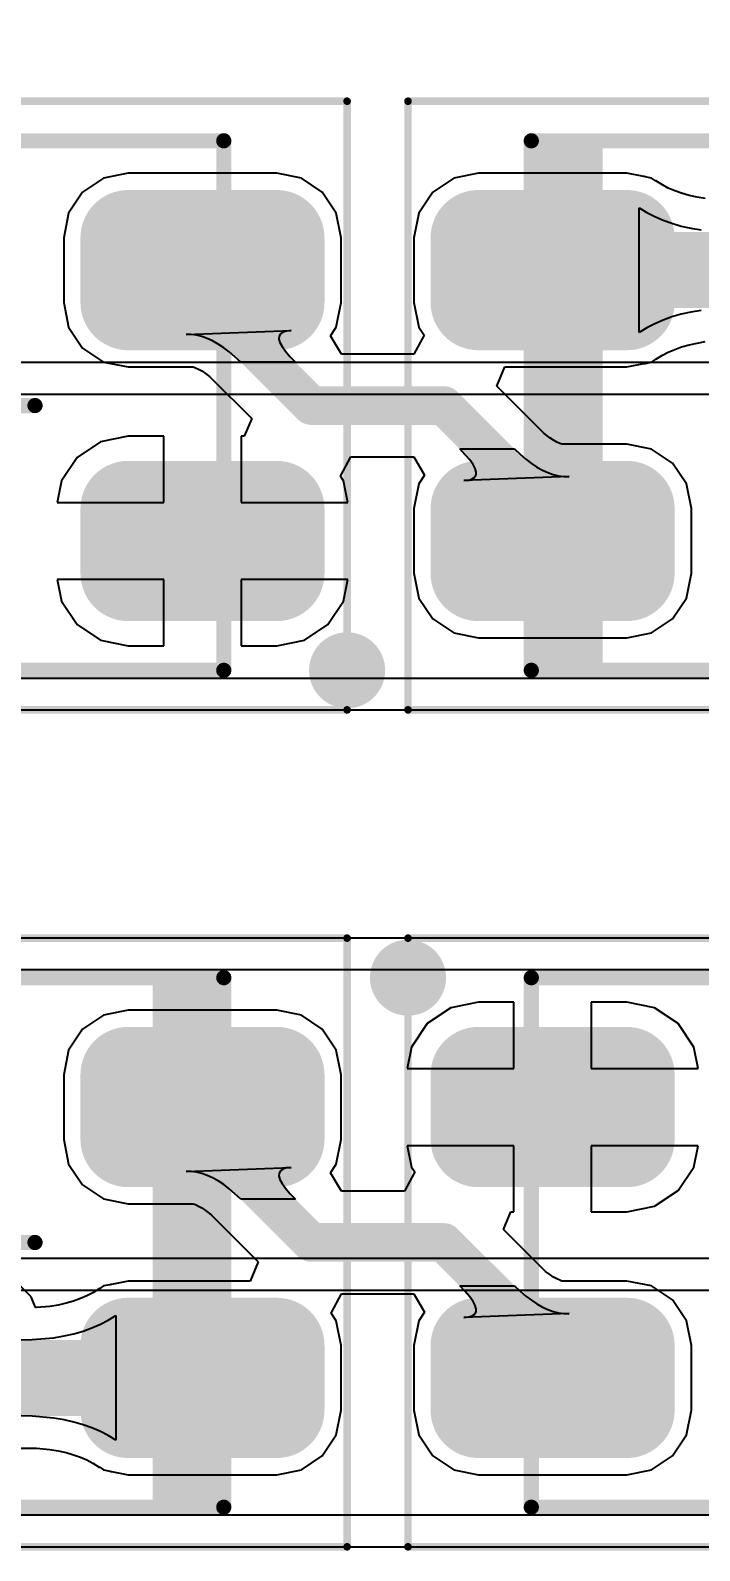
# Model space of a CAD drawing. Header units: millimetres. Extents: x 0 to 168, y 0 to 109.
# Drawn here: x 126.12 to 130.51, y 60.64 to 70.64 of the extents above; entities that cross this region are included whole.
import ezdxf

# ---------------------------------------------------------------- set-up
doc = ezdxf.new("R2010")
doc.units = ezdxf.units.MM
for name, color, linetype in [('BottomLayer', 5, 'Continuous'), ('BottomOverlay', 54, 'Continuous'), ('Mechanical13', 56, 'Continuous'), ('Mechanical15', 56, 'Continuous'), ('MultiLayer', 9, 'Continuous'), ('TopLayer', 1, 'Continuous'), ('TopOverlay', 2, 'Continuous'), ('TopPaste', 8, 'Continuous'), ('TopSolder', 216, 'Continuous')]:
    doc.layers.add(name, color=color, linetype=linetype)
doc.styles.add('Comic Sans MS', font='comic.ttf', dxfattribs={"height": 0.2})

# ---------------------------------------------------------------- blocks, each defined once
blk = doc.blocks.new('WS2812B_M____104')
at = {"layer": 'Mechanical13'}
blk.add_hatch(color=56, dxfattribs=at).paths.add_polyline_path([(-1.74, -1.74), (-1.2719, -1.74), (-1.2719, 1.74), (-1.74, 1.74)])
at = {"layer": 'TopLayer'}
h = blk.add_hatch(color=1, dxfattribs=at)
edge = h.paths.add_edge_path()
edge.add_arc((-2.0875, 0.6776), 0.2125, 180, 270)
edge.add_line((-2.0875, 0.4651), (-1.1125, 0.4651))
edge.add_arc((-1.1125, 0.6776), 0.2125, 270, 360)
edge.add_line((-0.9, 0.6776), (-0.9, 1.1026))
edge.add_arc((-1.1125, 1.1026), 0.2125, 0, 90)
edge.add_line((-1.1125, 1.3151), (-2.0875, 1.3151))
edge.add_arc((-2.0875, 1.1026), 0.2125, 90, 180)
edge.add_line((-2.3, 1.1026), (-2.3, 0.6776))
h = blk.add_hatch(color=1, dxfattribs=at)
edge = h.paths.add_edge_path()
edge.add_arc((-2.0875, -1.1025), 0.2125, 180, 270)
edge.add_line((-2.0875, -1.315), (-1.1125, -1.315))
edge.add_arc((-1.1125, -1.1025), 0.2125, 270, 360)
edge.add_line((-0.9, -1.1025), (-0.9, -0.6775))
edge.add_arc((-1.1125, -0.6775), 0.2125, 0, 90)
edge.add_line((-1.1125, -0.465), (-2.0875, -0.465))
edge.add_arc((-2.0875, -0.6775), 0.2125, 90, 180)
edge.add_line((-2.3, -0.6775), (-2.3, -1.1025))
at = {"layer": 'TopPaste'}
h = blk.add_hatch(color=8, dxfattribs=at)
edge = h.paths.add_edge_path()
edge.add_arc((-2.0875, 0.6776), 0.2125, 180, 270)
edge.add_line((-2.0875, 0.4651), (-1.1125, 0.4651))
edge.add_arc((-1.1125, 0.6776), 0.2125, 270, 360)
edge.add_line((-0.9, 0.6776), (-0.9, 1.1026))
edge.add_arc((-1.1125, 1.1026), 0.2125, 0, 90)
edge.add_line((-1.1125, 1.3151), (-2.0875, 1.3151))
edge.add_arc((-2.0875, 1.1026), 0.2125, 90, 180)
edge.add_line((-2.3, 1.1026), (-2.3, 0.6776))
h = blk.add_hatch(color=8, dxfattribs=at)
edge = h.paths.add_edge_path()
edge.add_arc((-2.0875, -1.1025), 0.2125, 180, 270)
edge.add_line((-2.0875, -1.315), (-1.1125, -1.315))
edge.add_arc((-1.1125, -1.1025), 0.2125, 270, 360)
edge.add_line((-0.9, -1.1025), (-0.9, -0.6775))
edge.add_arc((-1.1125, -0.6775), 0.2125, 0, 90)
edge.add_line((-1.1125, -0.465), (-2.0875, -0.465))
edge.add_arc((-2.0875, -0.6775), 0.2125, 90, 180)
edge.add_line((-2.3, -0.6775), (-2.3, -1.1025))
at = {"layer": 'TopSolder'}
h = blk.add_hatch(color=216, dxfattribs=at)
edge = h.paths.add_edge_path()
edge.add_arc((-2.0875, 0.6776), 0.3141, 180, 270)
edge.add_line((-2.0875, 0.3635), (-1.1125, 0.3635))
edge.add_arc((-1.1125, 0.6776), 0.3141, 270, 360)
edge.add_line((-0.7984, 0.6776), (-0.7984, 1.1026))
edge.add_arc((-1.1125, 1.1026), 0.3141, 0, 90)
edge.add_line((-1.1125, 1.4167), (-2.0875, 1.4167))
edge.add_arc((-2.0875, 1.1026), 0.3141, 90, 180)
edge.add_line((-2.4016, 1.1026), (-2.4016, 0.6776))
h = blk.add_hatch(color=216, dxfattribs=at)
edge = h.paths.add_edge_path()
edge.add_arc((-2.0875, -1.1025), 0.3141, 180, 270)
edge.add_line((-2.0875, -1.4166), (-1.1125, -1.4166))
edge.add_arc((-1.1125, -1.1025), 0.3141, 270, 360)
edge.add_line((-0.7984, -1.1025), (-0.7984, -0.6775))
edge.add_arc((-1.1125, -0.6775), 0.3141, 0, 90)
edge.add_line((-1.1125, -0.3634), (-2.0875, -0.3634))
edge.add_arc((-2.0875, -0.6775), 0.3141, 90, 180)
edge.add_line((-2.4016, -0.6775), (-2.4016, -1.1025))
at = {"layer": 'Mechanical13', "const_width": 0.1}
for points in [[(-1.74, 1.74), (-1.74, -1.74)], [(1.74, 1.74), (-1.74, 1.74)], [(1.74, -1.74), (-1.74, -1.74)]]:
    blk.add_lwpolyline(points, dxfattribs=at)
at = {"layer": 'Mechanical13', "const_width": 0.05}
for points in [[(-1.765, 1.74, 1), (-1.715, 1.74, 1)], [(-1.765, 1.74, 1), (-1.715, 1.74, 1)], [(-1.765, -1.74, 1), (-1.715, -1.74, 1)], [(-1.765, -1.74, 1), (-1.715, -1.74, 1)]]:
    blk.add_lwpolyline(points, format="xyb", close=True, dxfattribs=at)
at = {"layer": 'Mechanical15'}
for points, const_width in [([(-2.55, 2), (-2.55, -2)], 0.05), ([(2.55, 2), (-2.55, 2)], 0.05), ([(0.5, 0), (-0.5, 0)], 0.1), ([(2.55, -2), (-2.55, -2)], 0.05)]:
    blk.add_lwpolyline(points, dxfattribs=dict(at, const_width=const_width))
for points, const_width in [([(-2.5625, 2, 1), (-2.5375, 2, 1)], 0.025), ([(-2.5625, 2, 1), (-2.5375, 2, 1)], 0.025), ([(-0.525, 0, 1), (-0.475, 0, 1)], 0.05), ([(-2.5625, -2, 1), (-2.5375, -2, 1)], 0.025), ([(-2.5625, -2, 1), (-2.5375, -2, 1)], 0.025)]:
    blk.add_lwpolyline(points, format="xyb", close=True, dxfattribs=dict(at, const_width=const_width))
blk = doc.blocks.new('WS2812B_M____109')
at = {"layer": 'Mechanical13'}
blk.add_hatch(color=56, dxfattribs=at).paths.add_polyline_path([(-1.74, -1.74), (-1.2719, -1.74), (-1.2719, 1.74), (-1.74, 1.74)])
at = {"layer": 'TopLayer'}
h = blk.add_hatch(color=1, dxfattribs=at)
edge = h.paths.add_edge_path()
edge.add_arc((-2.0875, 0.6776), 0.2125, 180, 270)
edge.add_line((-2.0875, 0.4651), (-1.1125, 0.4651))
edge.add_arc((-1.1125, 0.6776), 0.2125, 270, 360)
edge.add_line((-0.9, 0.6776), (-0.9, 1.1026))
edge.add_arc((-1.1125, 1.1026), 0.2125, 0, 90)
edge.add_line((-1.1125, 1.3151), (-2.0875, 1.3151))
edge.add_arc((-2.0875, 1.1026), 0.2125, 90, 180)
edge.add_line((-2.3, 1.1026), (-2.3, 0.6776))
h = blk.add_hatch(color=1, dxfattribs=at)
edge = h.paths.add_edge_path()
edge.add_arc((-2.0875, -1.1025), 0.2125, 180, 270)
edge.add_line((-2.0875, -1.315), (-1.1125, -1.315))
edge.add_arc((-1.1125, -1.1025), 0.2125, 270, 360)
edge.add_line((-0.9, -1.1025), (-0.9, -0.6775))
edge.add_arc((-1.1125, -0.6775), 0.2125, 0, 90)
edge.add_line((-1.1125, -0.465), (-2.0875, -0.465))
edge.add_arc((-2.0875, -0.6775), 0.2125, 90, 180)
edge.add_line((-2.3, -0.6775), (-2.3, -1.1025))
at = {"layer": 'TopPaste'}
h = blk.add_hatch(color=8, dxfattribs=at)
edge = h.paths.add_edge_path()
edge.add_arc((-2.0875, 0.6776), 0.2125, 180, 270)
edge.add_line((-2.0875, 0.4651), (-1.1125, 0.4651))
edge.add_arc((-1.1125, 0.6776), 0.2125, 270, 360)
edge.add_line((-0.9, 0.6776), (-0.9, 1.1026))
edge.add_arc((-1.1125, 1.1026), 0.2125, 0, 90)
edge.add_line((-1.1125, 1.3151), (-2.0875, 1.3151))
edge.add_arc((-2.0875, 1.1026), 0.2125, 90, 180)
edge.add_line((-2.3, 1.1026), (-2.3, 0.6776))
h = blk.add_hatch(color=8, dxfattribs=at)
edge = h.paths.add_edge_path()
edge.add_arc((-2.0875, -1.1025), 0.2125, 180, 270)
edge.add_line((-2.0875, -1.315), (-1.1125, -1.315))
edge.add_arc((-1.1125, -1.1025), 0.2125, 270, 360)
edge.add_line((-0.9, -1.1025), (-0.9, -0.6775))
edge.add_arc((-1.1125, -0.6775), 0.2125, 0, 90)
edge.add_line((-1.1125, -0.465), (-2.0875, -0.465))
edge.add_arc((-2.0875, -0.6775), 0.2125, 90, 180)
edge.add_line((-2.3, -0.6775), (-2.3, -1.1025))
at = {"layer": 'TopSolder'}
h = blk.add_hatch(color=216, dxfattribs=at)
edge = h.paths.add_edge_path()
edge.add_arc((-2.0875, 0.6776), 0.3141, 180, 270)
edge.add_line((-2.0875, 0.3635), (-1.1125, 0.3635))
edge.add_arc((-1.1125, 0.6776), 0.3141, 270, 360)
edge.add_line((-0.7984, 0.6776), (-0.7984, 1.1026))
edge.add_arc((-1.1125, 1.1026), 0.3141, 0, 90)
edge.add_line((-1.1125, 1.4167), (-2.0875, 1.4167))
edge.add_arc((-2.0875, 1.1026), 0.3141, 90, 180)
edge.add_line((-2.4016, 1.1026), (-2.4016, 0.6776))
h = blk.add_hatch(color=216, dxfattribs=at)
edge = h.paths.add_edge_path()
edge.add_arc((-2.0875, -1.1025), 0.3141, 180, 270)
edge.add_line((-2.0875, -1.4166), (-1.1125, -1.4166))
edge.add_arc((-1.1125, -1.1025), 0.3141, 270, 360)
edge.add_line((-0.7984, -1.1025), (-0.7984, -0.6775))
edge.add_arc((-1.1125, -0.6775), 0.3141, 0, 90)
edge.add_line((-1.1125, -0.3634), (-2.0875, -0.3634))
edge.add_arc((-2.0875, -0.6775), 0.3141, 90, 180)
edge.add_line((-2.4016, -0.6775), (-2.4016, -1.1025))
at = {"layer": 'Mechanical13', "const_width": 0.1}
for points in [[(-1.74, -1.74), (-1.74, 1.74)], [(-1.74, 1.74), (1.74, 1.74)], [(-1.74, -1.74), (1.74, -1.74)]]:
    blk.add_lwpolyline(points, dxfattribs=at)
at = {"layer": 'Mechanical13', "const_width": 0.05}
for points in [[(-1.765, 1.74, 1), (-1.715, 1.74, 1)], [(-1.765, 1.74, 1), (-1.715, 1.74, 1)], [(-1.765, -1.74, 1), (-1.715, -1.74, 1)], [(-1.765, -1.74, 1), (-1.715, -1.74, 1)]]:
    blk.add_lwpolyline(points, format="xyb", close=True, dxfattribs=at)
at = {"layer": 'Mechanical15', "const_width": 0.05}
for points in [[(-2.55, -2), (-2.55, 2)], [(-2.55, 2), (2.55, 2)], [(-2.55, -2), (2.55, -2)]]:
    blk.add_lwpolyline(points, dxfattribs=at)
at = {"layer": 'Mechanical15', "const_width": 0.025}
for points in [[(-2.5625, 2, 1), (-2.5375, 2, 1)], [(-2.5625, 2, 1), (-2.5375, 2, 1)], [(-2.5625, -2, 1), (-2.5375, -2, 1)], [(-2.5625, -2, 1), (-2.5375, -2, 1)]]:
    blk.add_lwpolyline(points, format="xyb", close=True, dxfattribs=at)
blk = doc.blocks.new('WS2812B_M____110')
at = {"layer": 'TopLayer'}
h = blk.add_hatch(color=1, dxfattribs=at)
edge = h.paths.add_edge_path()
edge.add_arc((1.1125, 0.6775), 0.2125, 180, 270)
edge.add_line((1.1125, 0.465), (2.0875, 0.465))
edge.add_arc((2.0875, 0.6775), 0.2125, 270, 360)
edge.add_line((2.3, 0.6775), (2.3, 1.1025))
edge.add_arc((2.0875, 1.1025), 0.2125, 0, 90)
edge.add_line((2.0875, 1.315), (1.1125, 1.315))
edge.add_arc((1.1125, 1.1025), 0.2125, 90, 180)
edge.add_line((0.9, 1.1025), (0.9, 0.6775))
h = blk.add_hatch(color=1, dxfattribs=at)
edge = h.paths.add_edge_path()
edge.add_arc((1.1125, -1.1025), 0.2125, 180, 270)
edge.add_line((1.1125, -1.315), (2.0875, -1.315))
edge.add_arc((2.0875, -1.1025), 0.2125, 270, 360)
edge.add_line((2.3, -1.1025), (2.3, -0.6775))
edge.add_arc((2.0875, -0.6775), 0.2125, 0, 90)
edge.add_line((2.0875, -0.465), (1.1125, -0.465))
edge.add_arc((1.1125, -0.6775), 0.2125, 90, 180)
edge.add_line((0.9, -0.6775), (0.9, -1.1025))
at = {"layer": 'TopPaste'}
h = blk.add_hatch(color=8, dxfattribs=at)
edge = h.paths.add_edge_path()
edge.add_arc((1.1125, 0.6775), 0.2125, 180, 270)
edge.add_line((1.1125, 0.465), (2.0875, 0.465))
edge.add_arc((2.0875, 0.6775), 0.2125, 270, 360)
edge.add_line((2.3, 0.6775), (2.3, 1.1025))
edge.add_arc((2.0875, 1.1025), 0.2125, 0, 90)
edge.add_line((2.0875, 1.315), (1.1125, 1.315))
edge.add_arc((1.1125, 1.1025), 0.2125, 90, 180)
edge.add_line((0.9, 1.1025), (0.9, 0.6775))
h = blk.add_hatch(color=8, dxfattribs=at)
edge = h.paths.add_edge_path()
edge.add_arc((1.1125, -1.1025), 0.2125, 180, 270)
edge.add_line((1.1125, -1.315), (2.0875, -1.315))
edge.add_arc((2.0875, -1.1025), 0.2125, 270, 360)
edge.add_line((2.3, -1.1025), (2.3, -0.6775))
edge.add_arc((2.0875, -0.6775), 0.2125, 0, 90)
edge.add_line((2.0875, -0.465), (1.1125, -0.465))
edge.add_arc((1.1125, -0.6775), 0.2125, 90, 180)
edge.add_line((0.9, -0.6775), (0.9, -1.1025))
at = {"layer": 'TopSolder'}
h = blk.add_hatch(color=216, dxfattribs=at)
edge = h.paths.add_edge_path()
edge.add_arc((1.1125, 0.6775), 0.3141, 180, 270)
edge.add_line((1.1125, 0.3634), (2.0875, 0.3634))
edge.add_arc((2.0875, 0.6775), 0.3141, 270, 360)
edge.add_line((2.4016, 0.6775), (2.4016, 1.1025))
edge.add_arc((2.0875, 1.1025), 0.3141, 0, 90)
edge.add_line((2.0875, 1.4166), (1.1125, 1.4166))
edge.add_arc((1.1125, 1.1025), 0.3141, 90, 180)
edge.add_line((0.7984, 1.1025), (0.7984, 0.6775))
h = blk.add_hatch(color=216, dxfattribs=at)
edge = h.paths.add_edge_path()
edge.add_arc((1.1125, -1.1025), 0.3141, 180, 270)
edge.add_line((1.1125, -1.4166), (2.0875, -1.4166))
edge.add_arc((2.0875, -1.1025), 0.3141, 270, 360)
edge.add_line((2.4016, -1.1025), (2.4016, -0.6775))
edge.add_arc((2.0875, -0.6775), 0.3141, 0, 90)
edge.add_line((2.0875, -0.3634), (1.1125, -0.3634))
edge.add_arc((1.1125, -0.6775), 0.3141, 90, 180)
edge.add_line((0.7984, -0.6775), (0.7984, -1.1025))
at = {"layer": 'Mechanical13', "const_width": 0.1}
for points in [[(1.74, 1.74), (-1.74, 1.74)], [(1.74, 1.74), (1.74, -1.74)], [(1.74, -1.74), (-1.74, -1.74)]]:
    blk.add_lwpolyline(points, dxfattribs=at)
at = {"layer": 'Mechanical13', "const_width": 0.05}
for points in [[(1.715, 1.74, 1), (1.765, 1.74, 1)], [(1.715, 1.74, 1), (1.765, 1.74, 1)], [(1.715, -1.74, 1), (1.765, -1.74, 1)], [(1.715, -1.74, 1), (1.765, -1.74, 1)]]:
    blk.add_lwpolyline(points, format="xyb", close=True, dxfattribs=at)
at = {"layer": 'Mechanical15', "const_width": 0.05}
for points in [[(2.55, 2), (-2.55, 2)], [(2.55, 2), (2.55, -2)], [(2.55, -2), (-2.55, -2)]]:
    blk.add_lwpolyline(points, dxfattribs=at)
at = {"layer": 'Mechanical15', "const_width": 0.025}
for points in [[(2.5375, 2, 1), (2.5625, 2, 1)], [(2.5375, 2, 1), (2.5625, 2, 1)], [(2.5375, -2, 1), (2.5625, -2, 1)], [(2.5375, -2, 1), (2.5625, -2, 1)]]:
    blk.add_lwpolyline(points, format="xyb", close=True, dxfattribs=at)
at = {"layer": 'TopOverlay'}
for points, const_width in [([(2.675, -1.74, 1), (2.425, -1.74, 1)], 0.25), ([(2.3625, -1.74, 1), (2.4875, -1.74, 1)], 0.125), ([(2.6125, -1.74, 1), (2.7375, -1.74, 1)], 0.125)]:
    blk.add_lwpolyline(points, format="xyb", close=True, dxfattribs=dict(at, const_width=const_width))
blk = doc.blocks.new('WS2812B_M____115')
at = {"layer": 'TopLayer'}
h = blk.add_hatch(color=1, dxfattribs=at)
edge = h.paths.add_edge_path()
edge.add_arc((1.1125, 0.6775), 0.2125, 180, 270)
edge.add_line((1.1125, 0.465), (2.0875, 0.465))
edge.add_arc((2.0875, 0.6775), 0.2125, 270, 360)
edge.add_line((2.3, 0.6775), (2.3, 1.1025))
edge.add_arc((2.0875, 1.1025), 0.2125, 0, 90)
edge.add_line((2.0875, 1.315), (1.1125, 1.315))
edge.add_arc((1.1125, 1.1025), 0.2125, 90, 180)
edge.add_line((0.9, 1.1025), (0.9, 0.6775))
h = blk.add_hatch(color=1, dxfattribs=at)
edge = h.paths.add_edge_path()
edge.add_arc((1.1125, -1.1025), 0.2125, 180, 270)
edge.add_line((1.1125, -1.315), (2.0875, -1.315))
edge.add_arc((2.0875, -1.1025), 0.2125, 270, 360)
edge.add_line((2.3, -1.1025), (2.3, -0.6775))
edge.add_arc((2.0875, -0.6775), 0.2125, 0, 90)
edge.add_line((2.0875, -0.465), (1.1125, -0.465))
edge.add_arc((1.1125, -0.6775), 0.2125, 90, 180)
edge.add_line((0.9, -0.6775), (0.9, -1.1025))
at = {"layer": 'TopPaste'}
h = blk.add_hatch(color=8, dxfattribs=at)
edge = h.paths.add_edge_path()
edge.add_arc((1.1125, 0.6775), 0.2125, 180, 270)
edge.add_line((1.1125, 0.465), (2.0875, 0.465))
edge.add_arc((2.0875, 0.6775), 0.2125, 270, 360)
edge.add_line((2.3, 0.6775), (2.3, 1.1025))
edge.add_arc((2.0875, 1.1025), 0.2125, 0, 90)
edge.add_line((2.0875, 1.315), (1.1125, 1.315))
edge.add_arc((1.1125, 1.1025), 0.2125, 90, 180)
edge.add_line((0.9, 1.1025), (0.9, 0.6775))
h = blk.add_hatch(color=8, dxfattribs=at)
edge = h.paths.add_edge_path()
edge.add_arc((1.1125, -1.1025), 0.2125, 180, 270)
edge.add_line((1.1125, -1.315), (2.0875, -1.315))
edge.add_arc((2.0875, -1.1025), 0.2125, 270, 360)
edge.add_line((2.3, -1.1025), (2.3, -0.6775))
edge.add_arc((2.0875, -0.6775), 0.2125, 0, 90)
edge.add_line((2.0875, -0.465), (1.1125, -0.465))
edge.add_arc((1.1125, -0.6775), 0.2125, 90, 180)
edge.add_line((0.9, -0.6775), (0.9, -1.1025))
at = {"layer": 'TopSolder'}
h = blk.add_hatch(color=216, dxfattribs=at)
edge = h.paths.add_edge_path()
edge.add_arc((1.1125, 0.6775), 0.3141, 180, 270)
edge.add_line((1.1125, 0.3634), (2.0875, 0.3634))
edge.add_arc((2.0875, 0.6775), 0.3141, 270, 360)
edge.add_line((2.4016, 0.6775), (2.4016, 1.1025))
edge.add_arc((2.0875, 1.1025), 0.3141, 0, 90)
edge.add_line((2.0875, 1.4166), (1.1125, 1.4166))
edge.add_arc((1.1125, 1.1025), 0.3141, 90, 180)
edge.add_line((0.7984, 1.1025), (0.7984, 0.6775))
h = blk.add_hatch(color=216, dxfattribs=at)
edge = h.paths.add_edge_path()
edge.add_arc((1.1125, -1.1025), 0.3141, 180, 270)
edge.add_line((1.1125, -1.4166), (2.0875, -1.4166))
edge.add_arc((2.0875, -1.1025), 0.3141, 270, 360)
edge.add_line((2.4016, -1.1025), (2.4016, -0.6775))
edge.add_arc((2.0875, -0.6775), 0.3141, 0, 90)
edge.add_line((2.0875, -0.3634), (1.1125, -0.3634))
edge.add_arc((1.1125, -0.6775), 0.3141, 90, 180)
edge.add_line((0.7984, -0.6775), (0.7984, -1.1025))
at = {"layer": 'Mechanical13', "const_width": 0.1}
for points in [[(-1.74, 1.74), (1.74, 1.74)], [(1.74, -1.74), (1.74, 1.74)], [(-1.74, -1.74), (1.74, -1.74)]]:
    blk.add_lwpolyline(points, dxfattribs=at)
at = {"layer": 'Mechanical13', "const_width": 0.05}
for points in [[(1.715, 1.74, 1), (1.765, 1.74, 1)], [(1.715, 1.74, 1), (1.765, 1.74, 1)], [(1.715, -1.74, 1), (1.765, -1.74, 1)], [(1.715, -1.74, 1), (1.765, -1.74, 1)]]:
    blk.add_lwpolyline(points, format="xyb", close=True, dxfattribs=at)
at = {"layer": 'Mechanical15'}
for points, const_width in [([(-2.55, 2), (2.55, 2)], 0.05), ([(2.55, -2), (2.55, 2)], 0.05), ([(-0.5, 0), (0.5, 0)], 0.1), ([(-2.55, -2), (2.55, -2)], 0.05)]:
    blk.add_lwpolyline(points, dxfattribs=dict(at, const_width=const_width))
for points, const_width in [([(2.5375, 2, 1), (2.5625, 2, 1)], 0.025), ([(2.5375, 2, 1), (2.5625, 2, 1)], 0.025), ([(0.475, 0, 1), (0.525, 0, 1)], 0.05), ([(2.5375, -2, 1), (2.5625, -2, 1)], 0.025), ([(2.5375, -2, 1), (2.5625, -2, 1)], 0.025)]:
    blk.add_lwpolyline(points, format="xyb", close=True, dxfattribs=dict(at, const_width=const_width))
at = {"layer": 'TopOverlay'}
for points, const_width in [([(2.675, -1.74, 1), (2.425, -1.74, 1)], 0.25), ([(2.3625, -1.74, 1), (2.4875, -1.74, 1)], 0.125), ([(2.6125, -1.74, 1), (2.7375, -1.74, 1)], 0.125)]:
    blk.add_lwpolyline(points, format="xyb", close=True, dxfattribs=dict(at, const_width=const_width))

msp = doc.modelspace()

# ---------------------------------------------------------------- linework, layer by layer
at = {"layer": 'BottomLayer'}
for p, q in [((135.9942, 68.453), (112.141, 68.453)), ((112.141, 68.2458), (135.9942, 68.2458)), ((144.8846, 66.3772), (114.8846, 66.3772)), ((114.8846, 64.4628), (144.8847, 64.4629)), ((148.971, 62.5642), (112.268, 62.5642)), ((112.268, 62.357), (148.971, 62.357)), ((146.4729, 60.8772), (114.8252, 60.8772))]:
    msp.add_line(p, q, dxfattribs=at)
at = {"layer": 'MultiLayer'}
for p, q in [((114.8846, 66.17), (144.8847, 66.17)), ((144.8847, 64.6701), (114.8846, 64.67)), ((114.899, 60.67), (146.399, 60.67))]:
    msp.add_line(p, q, dxfattribs=at)
at = {"layer": 'TopLayer'}
for p, q in [((126.5993, 69.6641), (126.4618, 69.5722)), ((126.7615, 69.6963), (126.5993, 69.6641)), ((127.7365, 69.6963), (126.7615, 69.6963)), ((127.8987, 69.6641), (127.7365, 69.6963)), ((128.0362, 69.5722), (127.8987, 69.6641)), ((128.8993, 69.6641), (128.7618, 69.5723)), ((129.0615, 69.6964), (128.8993, 69.6641)), ((130.0365, 69.6964), (129.0615, 69.6964)), ((130.1477, 69.6743), (130.0365, 69.6964)), ((130.1511, 69.6744), (130.1477, 69.6743)), ((130.1558, 69.6727), (130.1511, 69.6744)), ((130.1987, 69.6641), (130.1558, 69.6727)), ((130.2237, 69.6475), (130.1987, 69.6641)), ((130.2269, 69.6463), (130.2237, 69.6475)), ((130.2698, 69.6198), (130.2269, 69.6463)), ((126.4618, 69.5722), (126.37, 69.4347)), ((128.1281, 69.4347), (128.0362, 69.5722)), ((128.7618, 69.5723), (128.67, 69.4348)), ((130.309, 69.5994), (130.2698, 69.6198)), ((130.3512, 69.5811), (130.309, 69.5994)), ((130.3966, 69.5649), (130.3512, 69.5811)), ((130.4454, 69.5508), (130.3966, 69.5649)), ((130.4977, 69.539), (130.4454, 69.5508)), ((130.5511, 69.5301), (130.4977, 69.539)), ((126.37, 69.4347), (126.3377, 69.2725)), ((128.1604, 69.2725), (128.1281, 69.4347)), ((128.67, 69.4348), (128.6377, 69.2726)), ((130.1183, 68.6503), (130.1183, 69.4699)), ((130.1183, 69.4699), (130.1676, 69.4395)), ((130.1676, 69.4395), (130.2198, 69.4123)), ((130.2198, 69.4123), (130.2749, 69.3884)), ((130.2749, 69.3884), (130.333, 69.3676)), ((130.333, 69.3676), (130.3939, 69.35)), ((130.3939, 69.35), (130.4578, 69.3356)), ((130.4578, 69.3356), (130.5246, 69.3244)), ((126.3377, 69.2725), (126.3377, 68.8475)), ((128.1604, 68.8475), (128.1604, 69.2725)), ((128.6377, 69.2726), (128.6377, 68.8476)), ((126.3377, 68.8475), (126.37, 68.6853)), ((128.1281, 68.6853), (128.1604, 68.8475)), ((128.6377, 68.8476), (128.67, 68.6854)), ((130.3329, 68.7525), (130.2749, 68.7318)), ((130.3939, 68.7701), (130.3329, 68.7525)), ((130.4578, 68.7845), (130.3939, 68.7701)), ((130.5246, 68.7957), (130.4578, 68.7845)), ((126.37, 68.6853), (126.4618, 68.5478)), ((127.1409, 68.637), (127.8314, 68.6626)), ((127.1751, 68.6363), (127.1409, 68.637)), ((127.2097, 68.6317), (127.1751, 68.6363)), ((127.7609, 68.6412), (127.7524, 68.6262)), ((127.7769, 68.6522), (127.7609, 68.6412)), ((127.8004, 68.6594), (127.7769, 68.6522)), ((127.8314, 68.6626), (127.8004, 68.6594)), ((128.0898, 68.628), (128.1281, 68.6853)), ((128.67, 68.6854), (128.7045, 68.6337)), ((130.1675, 68.6806), (130.1183, 68.6503)), ((130.2198, 68.7078), (130.1675, 68.6806)), ((130.2749, 68.7318), (130.2198, 68.7078)), ((126.4618, 68.5478), (126.5993, 68.4559)), ((127.2447, 68.6232), (127.2097, 68.6317)), ((127.2801, 68.6108), (127.2447, 68.6232)), ((127.3158, 68.5945), (127.2801, 68.6108)), ((127.3519, 68.5743), (127.3158, 68.5945)), ((127.3884, 68.5501), (127.3519, 68.5743)), ((127.4252, 68.5221), (127.3884, 68.5501)), ((127.7524, 68.6262), (127.7514, 68.6073)), ((127.7514, 68.6073), (127.758, 68.5845)), ((127.758, 68.5845), (127.772, 68.5579)), ((127.772, 68.5579), (127.7936, 68.5272)), ((128.1615, 68.5067), (128.0898, 68.628)), ((128.7045, 68.6337), (128.6366, 68.5067)), ((130.309, 68.5207), (130.3512, 68.539)), ((130.3512, 68.539), (130.3966, 68.5553)), ((130.3966, 68.5553), (130.4454, 68.5693)), ((130.4454, 68.5693), (130.4977, 68.5811)), ((130.4977, 68.5811), (130.5511, 68.59)), ((126.5993, 68.4559), (126.7615, 68.4236)), ((127.4625, 68.4902), (127.4252, 68.5221)), ((127.5001, 68.4543), (127.4625, 68.4902)), ((127.8593, 68.4543), (127.5001, 68.4543)), ((127.7936, 68.5272), (127.8227, 68.4927)), ((127.8227, 68.4927), (127.8593, 68.4543)), ((128.6366, 68.5067), (128.1615, 68.5067)), ((130.0365, 68.4237), (130.1477, 68.4458)), ((130.1477, 68.4458), (130.1511, 68.4457)), ((130.1511, 68.4457), (130.1558, 68.4474)), ((130.1558, 68.4474), (130.1987, 68.456)), ((130.1987, 68.456), (130.2237, 68.4727)), ((130.2237, 68.4727), (130.2269, 68.4739)), ((130.2269, 68.4739), (130.2698, 68.5003)), ((130.2698, 68.5003), (130.309, 68.5207)), ((126.7615, 68.4236), (127.1877, 68.4236)), ((127.1877, 68.4236), (127.2026, 68.4184)), ((127.2026, 68.4184), (127.222, 68.4095)), ((127.222, 68.4095), (127.244, 68.3972)), ((127.244, 68.3972), (127.2684, 68.3811)), ((127.2684, 68.3811), (127.295, 68.3609)), ((127.295, 68.3609), (127.3093, 68.3486)), ((127.3093, 68.3486), (127.5724, 68.0855)), ((129.1834, 68.2967), (129.236, 68.4237)), ((129.236, 68.4237), (130.0365, 68.4237)), ((129.4888, 67.9913), (129.1834, 68.2967)), ((127.5724, 68.0855), (127.5238, 67.9681)), ((126.7615, 67.9681), (126.5795, 67.9319)), ((126.995, 67.9681), (126.7615, 67.9681)), ((126.995, 67.534), (126.995, 67.9681)), ((127.5238, 67.9681), (127.503, 67.9681)), ((127.503, 67.9681), (127.503, 67.534)), ((129.5031, 67.9791), (129.4888, 67.9913)), ((129.5297, 67.9589), (129.5031, 67.9791)), ((129.5541, 67.9427), (129.5297, 67.9589)), ((129.5761, 67.9304), (129.5541, 67.9427)), ((126.5795, 67.9319), (126.4252, 67.8288)), ((128.9388, 67.8856), (129.298, 67.8856)), ((128.9754, 67.8472), (128.9388, 67.8856)), ((129.0045, 67.8127), (128.9754, 67.8472)), ((129.298, 67.8856), (129.3356, 67.8498)), ((129.3356, 67.8498), (129.3728, 67.8179)), ((129.5955, 67.9216), (129.5761, 67.9304)), ((129.6104, 67.9163), (129.5955, 67.9216)), ((130.0365, 67.9163), (129.6104, 67.9163)), ((130.1987, 67.8841), (130.0365, 67.9163)), ((130.3362, 67.7922), (130.1987, 67.8841)), ((126.4252, 67.8288), (126.3221, 67.6745)), ((128.1547, 67.7063), (128.2226, 67.8333)), ((128.2226, 67.8333), (128.6366, 67.8333)), ((128.6366, 67.8333), (128.7082, 67.712)), ((129.0261, 67.7821), (129.0045, 67.8127)), ((129.0401, 67.7554), (129.0261, 67.7821)), ((129.0467, 67.7326), (129.0401, 67.7554)), ((129.3728, 67.8179), (129.4097, 67.7898)), ((129.4097, 67.7898), (129.4462, 67.7657)), ((129.4462, 67.7657), (129.4823, 67.7455)), ((129.4823, 67.7455), (129.518, 67.7292)), ((130.4281, 67.6547), (130.3362, 67.7922)), ((126.3221, 67.6745), (126.2942, 67.534)), ((128.176, 67.6745), (128.1547, 67.7063)), ((128.2039, 67.534), (128.176, 67.6745)), ((128.67, 67.6547), (128.6377, 67.4925)), ((128.7082, 67.712), (128.67, 67.6547)), ((129.6572, 67.703), (128.9666, 67.6773)), ((128.9666, 67.6773), (128.9977, 67.6806)), ((128.9977, 67.6806), (129.0212, 67.6877)), ((129.0212, 67.6877), (129.0372, 67.6988)), ((129.0372, 67.6988), (129.0457, 67.7138)), ((129.0457, 67.7138), (129.0467, 67.7326)), ((129.518, 67.7292), (129.5534, 67.7168)), ((129.5534, 67.7168), (129.5883, 67.7083)), ((129.5883, 67.7083), (129.623, 67.7037)), ((129.623, 67.7037), (129.6572, 67.703)), ((130.4604, 67.4925), (130.4281, 67.6547)), ((126.2942, 67.534), (126.995, 67.534)), ((127.503, 67.534), (128.2039, 67.534)), ((128.6377, 67.4925), (128.6377, 67.0675)), ((130.4604, 67.0675), (130.4604, 67.4925)), ((128.6377, 67.0675), (128.67, 66.9053)), ((130.4281, 66.9053), (130.4604, 67.0675)), ((126.995, 67.026), (126.2942, 67.026)), ((126.2942, 67.026), (126.3221, 66.8855)), ((126.995, 66.5918), (126.995, 67.026)), ((128.2039, 67.026), (127.503, 67.026)), ((127.503, 67.026), (127.503, 66.5918)), ((128.176, 66.8855), (128.2039, 67.026)), ((126.3221, 66.8855), (126.4252, 66.7312)), ((128.0729, 66.7312), (128.176, 66.8855)), ((128.67, 66.9053), (128.7618, 66.7678)), ((130.3362, 66.7678), (130.4281, 66.9053)), ((128.7618, 66.7678), (128.8993, 66.6759)), ((130.1987, 66.6759), (130.3362, 66.7678)), ((126.4252, 66.7312), (126.5795, 66.628)), ((127.9186, 66.628), (128.0729, 66.7312)), ((128.8993, 66.6759), (129.0615, 66.6436)), ((129.0615, 66.6436), (130.0365, 66.6436)), ((130.0365, 66.6436), (130.1987, 66.6759)), ((126.5795, 66.628), (126.7615, 66.5918)), ((126.7615, 66.5918), (126.995, 66.5918)), ((127.503, 66.5918), (127.7365, 66.5918)), ((127.7365, 66.5918), (127.9186, 66.628)), ((144.8846, 66.3772), (114.8846, 66.3772)), ((114.8846, 64.4628), (144.8847, 64.4629)), ((129.0615, 64.2481), (128.8795, 64.2119)), ((129.295, 64.2481), (129.0615, 64.2481)), ((129.295, 63.814), (129.295, 64.2481)), ((130.0365, 64.2481), (129.803, 64.2481)), ((129.803, 64.2481), (129.803, 63.814)), ((130.2186, 64.2119), (130.0365, 64.2481)), ((126.5993, 64.1641), (126.4618, 64.0722)), ((126.7615, 64.1963), (126.5993, 64.1641)), ((127.7365, 64.1963), (126.7615, 64.1963)), ((127.8987, 64.1641), (127.7365, 64.1963)), ((128.0362, 64.0722), (127.8987, 64.1641)), ((128.8795, 64.2119), (128.7252, 64.1088)), ((130.3729, 64.1088), (130.2186, 64.2119)), ((126.4618, 64.0722), (126.37, 63.9347)), ((128.1281, 63.9347), (128.0362, 64.0722)), ((128.7252, 64.1088), (128.6221, 63.9545)), ((130.476, 63.9545), (130.3729, 64.1088)), ((128.6221, 63.9545), (128.5942, 63.814)), ((130.5039, 63.814), (130.476, 63.9545)), ((126.37, 63.9347), (126.3377, 63.7725)), ((128.1604, 63.7725), (128.1281, 63.9347)), ((126.3377, 63.7725), (126.3377, 63.3475)), ((128.1604, 63.3475), (128.1604, 63.7725)), ((128.5942, 63.814), (129.295, 63.814)), ((129.803, 63.814), (130.5039, 63.814)), ((126.3377, 63.3475), (126.37, 63.1853)), ((128.1281, 63.1853), (128.1604, 63.3475)), ((129.295, 63.306), (128.5942, 63.306)), ((128.5942, 63.306), (128.6221, 63.1655)), ((129.295, 62.8719), (129.295, 63.306)), ((130.5039, 63.306), (129.803, 63.306)), ((129.803, 63.306), (129.803, 62.8719)), ((130.476, 63.1655), (130.5039, 63.306)), ((126.37, 63.1853), (126.4618, 63.0478)), ((127.1409, 63.137), (127.8314, 63.1627)), ((127.7609, 63.1412), (127.7524, 63.1262)), ((127.7769, 63.1523), (127.7609, 63.1412)), ((127.8004, 63.1594), (127.7769, 63.1523)), ((127.8314, 63.1627), (127.8004, 63.1594)), ((128.0898, 63.128), (128.1281, 63.1853)), ((128.6221, 63.1655), (128.6434, 63.1337)), ((130.3729, 63.0112), (130.476, 63.1655)), ((126.4618, 63.0478), (126.5993, 62.9559)), ((127.1751, 63.1363), (127.1409, 63.137)), ((127.2097, 63.1317), (127.1751, 63.1363)), ((127.2447, 63.1232), (127.2097, 63.1317)), ((127.2801, 63.1108), (127.2447, 63.1232)), ((127.3158, 63.0945), (127.2801, 63.1108)), ((127.3519, 63.0743), (127.3158, 63.0945)), ((127.3884, 63.0501), (127.3519, 63.0743)), ((127.4253, 63.0221), (127.3884, 63.0501)), ((127.7524, 63.1262), (127.7514, 63.1073)), ((127.7514, 63.1073), (127.758, 63.0846)), ((127.758, 63.0846), (127.772, 63.0579)), ((127.772, 63.0579), (127.7936, 63.0273)), ((128.1615, 63.0067), (128.0898, 63.128)), ((128.6434, 63.1337), (128.5755, 63.0067)), ((126.5993, 62.9559), (126.7615, 62.9236)), ((127.4625, 62.9902), (127.4253, 63.0221)), ((127.5001, 62.9543), (127.4625, 62.9902)), ((127.8593, 62.9543), (127.5001, 62.9543)), ((127.7936, 63.0273), (127.8227, 62.9927)), ((127.8227, 62.9927), (127.8593, 62.9543)), ((128.5755, 63.0067), (128.1615, 63.0067)), ((130.2186, 62.9081), (130.3729, 63.0112)), ((126.7615, 62.9236), (127.1877, 62.9236)), ((127.1877, 62.9236), (127.2026, 62.9184)), ((127.2026, 62.9184), (127.222, 62.9096)), ((127.222, 62.9096), (127.244, 62.8972)), ((127.244, 62.8972), (127.2684, 62.8811)), ((127.2684, 62.8811), (127.295, 62.8609)), ((127.295, 62.8609), (127.3093, 62.8486)), ((127.3093, 62.8486), (127.6147, 62.5433)), ((129.2256, 62.7545), (129.2742, 62.8719)), ((129.2742, 62.8719), (129.295, 62.8719)), ((129.803, 62.8719), (130.0365, 62.8719)), ((130.0365, 62.8719), (130.2186, 62.9081)), ((129.4888, 62.4913), (129.2256, 62.7545)), ((127.6147, 62.5433), (127.562, 62.4163)), ((126.1228, 62.3123), (125.9656, 62.4695)), ((129.5031, 62.4791), (129.4888, 62.4913)), ((129.5297, 62.4589), (129.5031, 62.4791)), ((129.5541, 62.4428), (129.5297, 62.4589)), ((129.5761, 62.4304), (129.5541, 62.4428)), ((126.5712, 62.3661), (126.5283, 62.3397)), ((126.5744, 62.3673), (126.5712, 62.3661)), ((126.5993, 62.384), (126.5744, 62.3673)), ((126.6423, 62.3925), (126.5993, 62.384)), ((126.6469, 62.3943), (126.6423, 62.3925)), ((126.6504, 62.3941), (126.6469, 62.3943)), ((126.7615, 62.4163), (126.6504, 62.3941)), ((127.562, 62.4163), (126.7615, 62.4163)), ((128.9388, 62.3857), (129.298, 62.3857)), ((128.9754, 62.3472), (128.9388, 62.3857)), ((129.0045, 62.3127), (128.9754, 62.3472)), ((129.298, 62.3857), (129.3356, 62.3498)), ((129.3356, 62.3498), (129.3728, 62.3179)), ((129.5955, 62.4216), (129.5761, 62.4304)), ((129.6104, 62.4163), (129.5955, 62.4216)), ((130.0365, 62.4163), (129.6104, 62.4163)), ((130.1987, 62.3841), (130.0365, 62.4163)), ((130.3362, 62.2922), (130.1987, 62.3841)), ((126.1519, 62.242), (126.1228, 62.3123)), ((126.1585, 62.242), (126.1519, 62.242)), ((126.247, 62.2499), (126.1585, 62.242)), ((126.3004, 62.2589), (126.247, 62.2499)), ((126.3526, 62.2706), (126.3004, 62.2589)), ((126.4015, 62.2847), (126.3526, 62.2706)), ((126.4469, 62.301), (126.4015, 62.2847)), ((126.4891, 62.3193), (126.4469, 62.301)), ((126.5283, 62.3397), (126.4891, 62.3193)), ((128.0936, 62.2063), (128.1614, 62.3333)), ((128.1614, 62.3333), (128.6366, 62.3333)), ((128.6366, 62.3333), (128.7082, 62.212)), ((129.0261, 62.2821), (129.0045, 62.3127)), ((129.0401, 62.2554), (129.0261, 62.2821)), ((129.0467, 62.2326), (129.0401, 62.2554)), ((129.3728, 62.3179), (129.4097, 62.2898)), ((129.4097, 62.2898), (129.4462, 62.2657)), ((129.4462, 62.2657), (129.4823, 62.2455)), ((129.4823, 62.2455), (129.518, 62.2292)), ((130.4281, 62.1547), (130.3362, 62.2922)), ((126.5783, 62.1322), (126.6305, 62.1593)), ((126.6305, 62.1593), (126.6798, 62.1897)), ((126.6798, 62.1897), (126.6798, 61.3701)), ((128.1281, 62.1546), (128.0936, 62.2063)), ((128.1604, 61.9924), (128.1281, 62.1546)), ((128.67, 62.1547), (128.6377, 61.9925)), ((128.7082, 62.212), (128.67, 62.1547)), ((129.6572, 62.203), (128.9667, 62.1773)), ((128.9667, 62.1773), (128.9977, 62.1806)), ((128.9977, 62.1806), (129.0212, 62.1877)), ((129.0212, 62.1877), (129.0372, 62.1988)), ((129.0372, 62.1988), (129.0457, 62.2138)), ((129.0457, 62.2138), (129.0467, 62.2326)), ((129.518, 62.2292), (129.5534, 62.2168)), ((129.5534, 62.2168), (129.5884, 62.2083)), ((129.5884, 62.2083), (129.623, 62.2037)), ((129.623, 62.2037), (129.6572, 62.203)), ((130.4604, 61.9925), (130.4281, 62.1547)), ((126.131, 62.0315), (126.2734, 62.0443)), ((126.2734, 62.0443), (126.3402, 62.0555)), ((126.3402, 62.0555), (126.4041, 62.0699)), ((126.4041, 62.0699), (126.4651, 62.0874)), ((126.4651, 62.0874), (126.5232, 62.1082)), ((126.5232, 62.1082), (126.5783, 62.1322)), ((126.0554, 62.0299), (126.131, 62.0315)), ((128.1604, 61.5674), (128.1604, 61.9924)), ((128.6377, 61.9925), (128.6377, 61.5675)), ((130.4604, 61.5675), (130.4604, 61.9925)), ((128.1281, 61.4052), (128.1604, 61.5674)), ((128.6377, 61.5675), (128.67, 61.4053)), ((130.4281, 61.4053), (130.4604, 61.5675)), ((126.131, 61.5283), (126.0554, 61.5299)), ((126.2734, 61.5155), (126.131, 61.5283)), ((126.3402, 61.5043), (126.2734, 61.5155)), ((126.4041, 61.49), (126.3402, 61.5043)), ((126.4651, 61.4724), (126.4041, 61.49)), ((126.5232, 61.4516), (126.4651, 61.4724)), ((126.5783, 61.4276), (126.5232, 61.4516)), ((126.6305, 61.4005), (126.5783, 61.4276)), ((126.6798, 61.3701), (126.6305, 61.4005)), ((128.0362, 61.2677), (128.1281, 61.4052)), ((128.67, 61.4053), (128.7618, 61.2678)), ((130.3362, 61.2678), (130.4281, 61.4053)), ((125.8649, 61.3178), (126.1585, 61.3178)), ((126.1585, 61.3178), (126.247, 61.3099)), ((126.247, 61.3099), (126.3004, 61.301)), ((126.3004, 61.301), (126.3527, 61.2892)), ((126.3527, 61.2892), (126.4015, 61.2751)), ((126.4015, 61.2751), (126.4469, 61.2589)), ((126.4469, 61.2589), (126.4891, 61.2405)), ((127.8987, 61.1758), (128.0362, 61.2677)), ((128.7618, 61.2678), (128.8993, 61.1759)), ((130.1987, 61.1759), (130.3362, 61.2678)), ((126.4891, 61.2405), (126.5282, 61.2201)), ((126.5282, 61.2201), (126.5712, 61.1937)), ((126.5712, 61.1937), (126.5744, 61.1925)), ((126.5744, 61.1925), (126.5993, 61.1758)), ((126.5993, 61.1758), (126.6423, 61.1673)), ((126.6423, 61.1673), (126.6469, 61.1656)), ((126.6469, 61.1656), (126.6504, 61.1657)), ((126.6504, 61.1657), (126.7615, 61.1436)), ((126.7615, 61.1436), (127.7365, 61.1436)), ((127.7365, 61.1436), (127.8987, 61.1758)), ((128.8993, 61.1759), (129.0615, 61.1436)), ((129.0615, 61.1436), (130.0365, 61.1436)), ((130.0365, 61.1436), (130.1987, 61.1759)), ((146.4729, 60.8772), (114.8252, 60.8772))]:
    msp.add_line(p, q, dxfattribs=at)
for points, const_width in [([(129.549, 69.0601), (130.9332, 69.0601)], 0.5), ([(127.074, 69.06), (127.964, 68.17)], 0.254), ([(127.964, 68.17), (128.834, 68.17)], 0.254), ([(128.834, 68.17), (129.724, 67.28)], 0.254), ([(127.074, 63.56), (127.964, 62.67)], 0.254), ([(127.964, 62.67), (128.834, 62.67)], 0.254), ([(128.834, 62.67), (129.724, 61.78)], 0.254), ([(125.8649, 61.7799), (127.249, 61.7799)], 0.5)]:
    msp.add_lwpolyline(points, dxfattribs=dict(at, const_width=const_width))
for points, const_width in [([(129.424, 69.0601, 1), (129.674, 69.0601, 1)], 0.25), ([(127.0105, 69.06, 1), (127.1375, 69.06, 1)], 0.127), ([(127.9005, 68.17, 1), (128.0275, 68.17, 1)], 0.127), ([(127.9005, 68.17, 1), (128.0275, 68.17, 1)], 0.127), ([(128.7705, 68.17, 1), (128.8975, 68.17, 1)], 0.127), ([(128.7705, 68.17, 1), (128.8975, 68.17, 1)], 0.127), ([(129.6605, 67.28, 1), (129.7875, 67.28, 1)], 0.127), ([(127.0105, 63.56, 1), (127.1375, 63.56, 1)], 0.127), ([(127.9005, 62.67, 1), (128.0275, 62.67, 1)], 0.127), ([(127.9005, 62.67, 1), (128.0275, 62.67, 1)], 0.127), ([(128.7705, 62.67, 1), (128.8975, 62.67, 1)], 0.127), ([(128.7705, 62.67, 1), (128.8975, 62.67, 1)], 0.127), ([(127.124, 61.7799, 1), (127.374, 61.7799, 1)], 0.25), ([(129.6605, 61.78, 1), (129.7875, 61.78, 1)], 0.127)]:
    msp.add_lwpolyline(points, format="xyb", close=True, dxfattribs=dict(at, const_width=const_width))

# ---------------------------------------------------------------- block references
for name, p, rotation in [('WS2812B_M____115', (125.649, 68.17), 360), ('WS2812B_M____109', (131.149, 68.17), 360), ('WS2812B_M____104', (125.649, 62.67), 180), ('WS2812B_M____110', (131.149, 62.67), 180)]:
    msp.add_blockref(name, p, dxfattribs=dict(rotation=rotation))

# ---------------------------------------------------------------- texts
at = {"layer": 'BottomOverlay', "style": 'Comic Sans MS', "text_generation_flag": 2}
msp.add_text('"sUp Å sTuP"', height=2.5, rotation=344.35775, dxfattribs=at).set_placement((149.1729, 68.8641))

doc.saveas('drawing.dxf')
